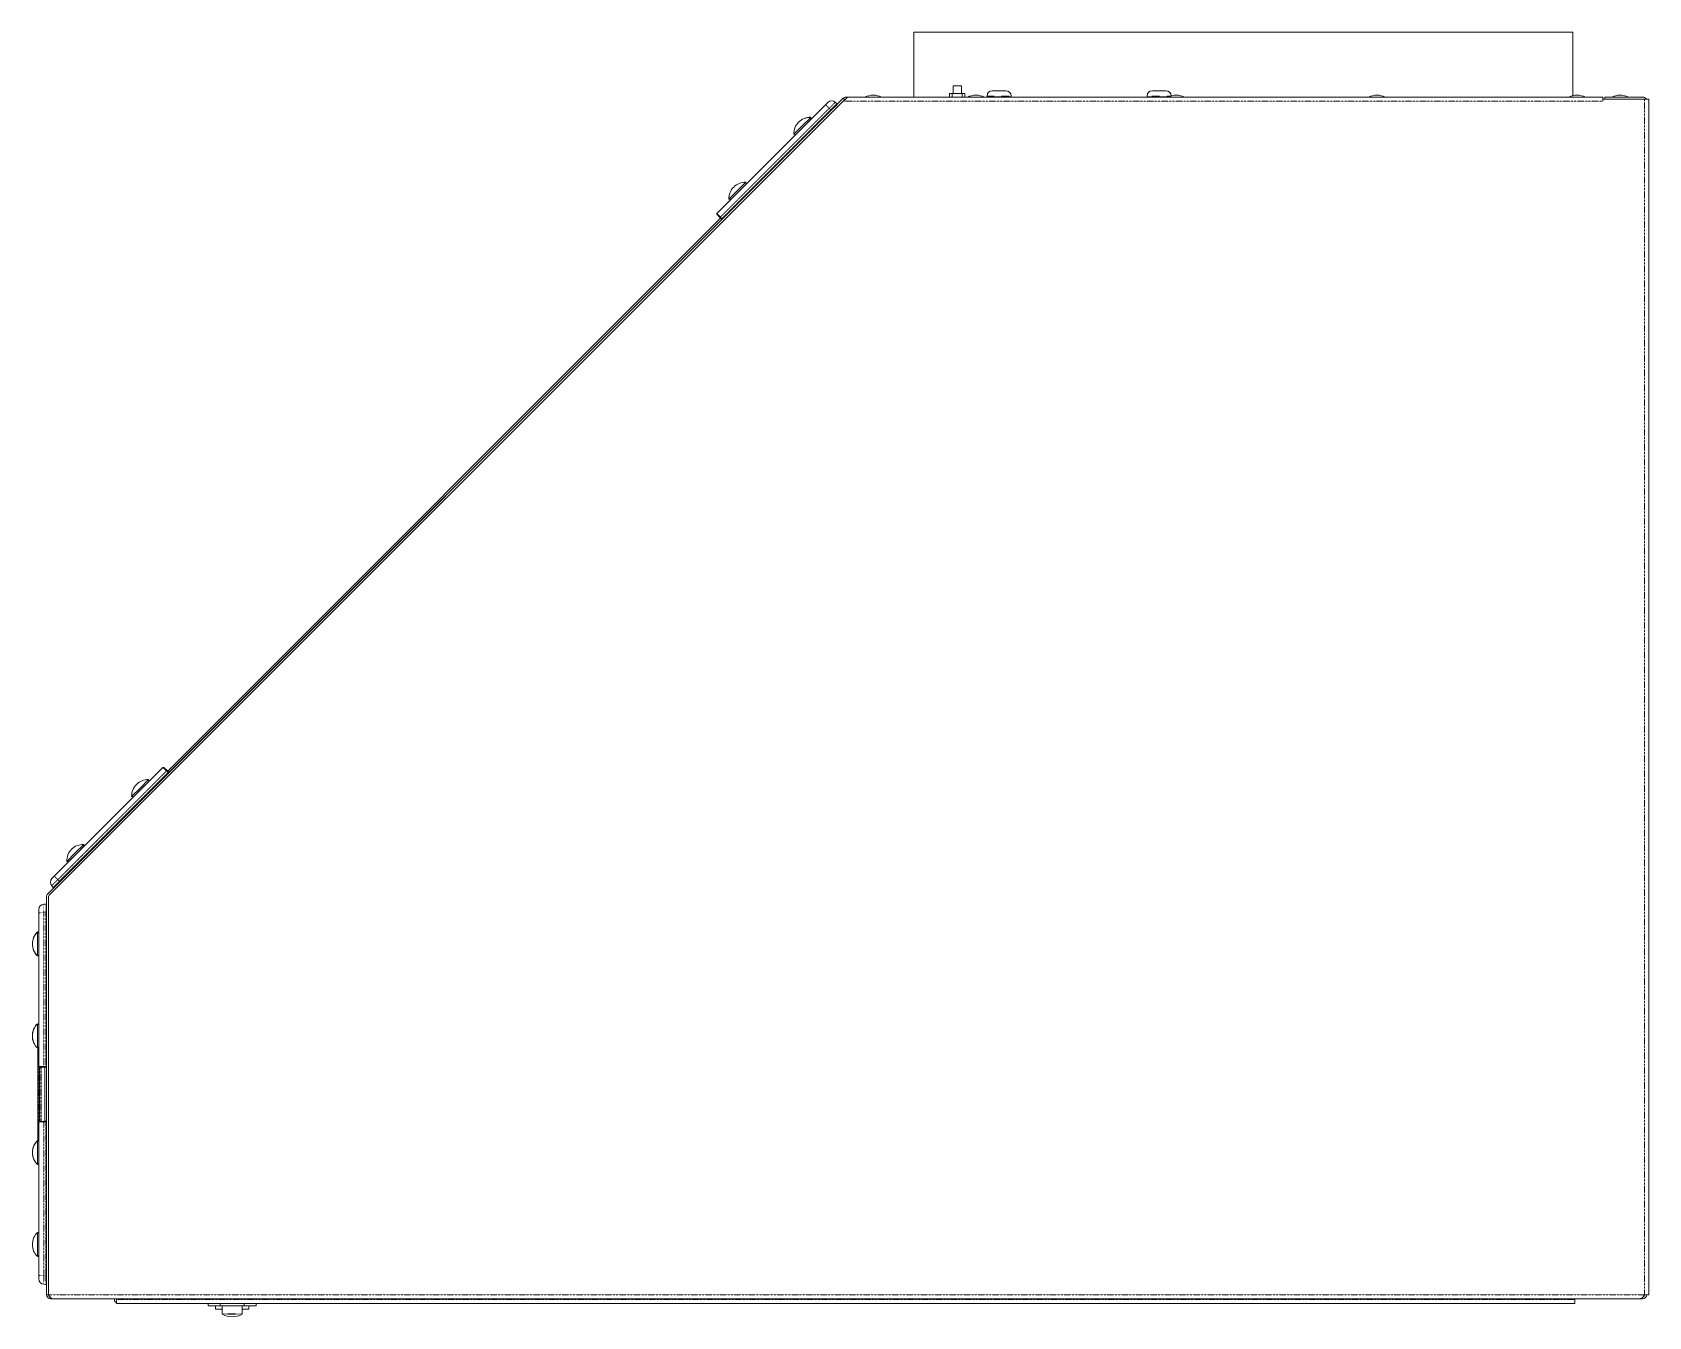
# Model space of a CAD drawing. Header units: millimetres. Extents: x 46989 to 543236, y 252623 to 526638.
# Drawn here: x 167682 to 185117, y 491020 to 504871 of the extents above; entities that cross this region are included whole.
import ezdxf

# ---------------------------------------------------------------- set-up
doc = ezdxf.new("R2010")
doc.units = ezdxf.units.MM
doc.linetypes.add('PHANTOM', pattern=[20, 10, -2, 2, -2, 2, -2])

msp = doc.modelspace()

# ---------------------------------------------------------------- linework, layer by layer
at = {"color": 7, "lineweight": 13, "ltscale": 0.03937}
for p, q in [((184300, 504871), (177190, 504871)), ((177190, 504172), (177190, 504871)), ((184300, 504189), (184300, 504871)), ((176428, 504159), (167848, 495580)), ((176443, 504144), (167863, 495565)), ((176238, 504090), (175067, 502918)), ((184623, 504172), (176486, 504172)), ((185117, 491256), (185117, 504151)), ((176298, 504030), (175124, 502856)), ((169143, 496903), (175105, 502865)), ((169152, 496884), (175124, 502856)), ((169090, 496941), (167918, 495770)), ((169152, 496884), (167979, 495710)), ((167836, 491256), (167836, 495549)), ((167857, 495549), (167857, 491256)), ((167857, 491256), (167857, 495549)), ((167751, 495376), (167751, 493719)), ((167741, 493885), (167741, 493043)), ((167763, 493126), (167763, 493711)), ((167815, 493128), (167815, 493709)), ((167835, 493125), (167835, 493713)), ((167751, 493119), (167751, 491462)), ((167903, 491212), (185027, 491212)), ((168611, 491163), (184322, 491163)), ((184413, 491212), (185052, 491212))]:
    msp.add_line(p, q, dxfattribs=at)
at = {"color": 7, "lineweight": 13, "ltscale": 0.002825}
for p, q in [((177613, 504212), (177613, 504293)), ((177703, 504212), (177703, 504293))]:
    msp.add_line(p, q, dxfattribs=at)
at = {"color": 7, "lineweight": 13, "ltscale": 0.003125}
msp.add_line((177703, 504293), (177613, 504293), dxfattribs=at)
at = {"color": 7, "lineweight": 13, "ltscale": 0.0051}
for p, q in [((178184, 504240), (178037, 504240)), ((179910, 504240), (179763, 504240))]:
    msp.add_line(p, q, dxfattribs=at)
at = {"color": 7, "linetype": 'PHANTOM', "lineweight": 13, "ltscale": 0.03937}
for p, q in [((176277, 504051), (175104, 502878)), ((184623, 504129), (176430, 504129)), ((185073, 491256), (185073, 504151)), ((176293, 504035), (175119, 502861)), ((169130, 496904), (167957, 495731)), ((169147, 496889), (167973, 495715)), ((167805, 495376), (167805, 493717)), ((167828, 495376), (167828, 493716)), ((167751, 493904), (167751, 493035)), ((167758, 493126), (167758, 493712)), ((167777, 493127), (167777, 493711)), ((167805, 493121), (167805, 491462)), ((167828, 493122), (167828, 491462)), ((167857, 491256), (185073, 491256)), ((168589, 491206), (184322, 491206))]:
    msp.add_line(p, q, dxfattribs=at)
at = {"color": 7, "lineweight": 13, "ltscale": 0.001234}
for p, q in [((176263, 504115), (176238, 504090)), ((167918, 495770), (167893, 495745)), ((167751, 495411), (167751, 495376)), ((167751, 491462), (167751, 491426))]:
    msp.add_line(p, q, dxfattribs=at)
at = {"color": 7, "linetype": 'PHANTOM', "lineweight": 13, "ltscale": 0.001889}
for p, q in [((176238, 504090), (176277, 504051)), ((167918, 495770), (167957, 495731)), ((167751, 495376), (167805, 495376)), ((167751, 491462), (167805, 491462))]:
    msp.add_line(p, q, dxfattribs=at)
at = {"color": 7, "linetype": 'PHANTOM', "lineweight": 13, "ltscale": 0.003207}
for p, q in [((176342, 504116), (176277, 504051)), ((167957, 495731), (167892, 495666)), ((167805, 495468), (167805, 495376)), ((167805, 491462), (167805, 491369))]:
    msp.add_line(p, q, dxfattribs=at)
at = {"color": 7, "linetype": 'PHANTOM', "lineweight": 13, "ltscale": 0.000800193}
msp.add_line((176277, 504051), (176293, 504035), dxfattribs=at)
at = {"color": 7, "linetype": 'PHANTOM', "lineweight": 13, "ltscale": 0.003242}
for p, q in [((176359, 504101), (176293, 504035)), ((167973, 495715), (167907, 495649)), ((167828, 495469), (167828, 495376)), ((167828, 491462), (167828, 491368))]:
    msp.add_line(p, q, dxfattribs=at)
at = {"color": 7, "lineweight": 13, "ltscale": 0.002993}
for p, q in [((176359, 504090), (176298, 504030)), ((167979, 495710), (167918, 495649))]:
    msp.add_line(p, q, dxfattribs=at)
at = {"color": 7, "lineweight": 13, "ltscale": 0.000800975}
msp.add_line((176342, 504116), (176359, 504101), dxfattribs=at)
at = {"color": 7, "lineweight": 13, "ltscale": 0.000279529}
msp.add_line((176423, 504125), (176430, 504129), dxfattribs=at)
at = {"color": 7, "lineweight": 13, "ltscale": 0.000732482}
msp.add_line((176444, 504146), (176431, 504162), dxfattribs=at)
at = {"color": 7, "lineweight": 13, "ltscale": 0.00083635}
msp.add_line((176459, 504172), (176483, 504172), dxfattribs=at)
at = {"color": 7, "lineweight": 13, "ltscale": 0.000609691}
msp.add_line((176459, 504154), (176459, 504172), dxfattribs=at)
at = {"color": 7, "lineweight": 13, "ltscale": 0.000996147}
msp.add_line((177576, 504212), (177605, 504212), dxfattribs=at)
at = {"color": 7, "lineweight": 13, "ltscale": 0.001382}
for p, q in [((177576, 504212), (177576, 504172)), ((177605, 504212), (177605, 504172)), ((177711, 504212), (177711, 504172)), ((177740, 504212), (177740, 504172))]:
    msp.add_line(p, q, dxfattribs=at)
at = {"color": 7, "lineweight": 13, "ltscale": 0.00368}
msp.add_line((177605, 504212), (177711, 504212), dxfattribs=at)
at = {"color": 7, "lineweight": 13, "ltscale": 0.000996267}
msp.add_line((177711, 504212), (177740, 504212), dxfattribs=at)
at = {"color": 7, "lineweight": 13, "ltscale": 0.001627}
for p, q in [((177771, 504172), (177818, 504172)), ((179931, 504172), (179978, 504172)), ((182095, 504172), (182142, 504172)), ((184255, 504172), (184302, 504172)), ((184719, 504172), (184766, 504172)), ((185117, 503860), (185117, 503813)), ((185117, 501420), (185117, 501373)), ((185117, 498990), (185117, 498943)), ((185117, 496560), (185117, 496513)), ((185117, 494130), (185117, 494083)), ((185117, 491700), (185117, 491653))]:
    msp.add_line(p, q, dxfattribs=at)
at = {"color": 7, "lineweight": 13, "ltscale": 0.004623}
for p, q in [((177818, 504172), (177951, 504172)), ((179978, 504172), (180111, 504172)), ((182142, 504172), (182275, 504172)), ((184302, 504172), (184435, 504172)), ((184766, 504172), (184899, 504172)), ((185117, 503813), (185117, 503680)), ((185117, 501373), (185117, 501240)), ((185117, 498943), (185117, 498810)), ((185117, 496513), (185117, 496380)), ((185117, 494083), (185117, 493950)), ((185117, 491653), (185117, 491520))]:
    msp.add_line(p, q, dxfattribs=at)
at = {"color": 7, "lineweight": 13, "ltscale": 0.000421869}
for p, q in [((177981, 504172), (177981, 504184)), ((178240, 504172), (178240, 504184)), ((179707, 504172), (179707, 504184))]:
    msp.add_line(p, q, dxfattribs=at)
at = {"color": 7, "linetype": 'PHANTOM', "lineweight": 13, "ltscale": 0.009}
msp.add_line((178240, 504184), (177981, 504184), dxfattribs=at)
at = {"color": 7, "linetype": 'PHANTOM', "lineweight": 13, "ltscale": 0.008799}
msp.add_line((179961, 504184), (179707, 504184), dxfattribs=at)
at = {"color": 7, "lineweight": 13, "ltscale": 0.000732512}
for p, q in [((184623, 504172), (184623, 504151)), ((184644, 504172), (184644, 504151))]:
    msp.add_line(p, q, dxfattribs=at)
at = {"color": 7, "lineweight": 13, "ltscale": 0.000774984}
msp.add_line((184623, 504151), (184623, 504129), dxfattribs=at)
at = {"color": 7, "lineweight": 13, "ltscale": 0.015625}
msp.add_line((185073, 504151), (184623, 504151), dxfattribs=at)
at = {"color": 7, "lineweight": 13, "ltscale": 0.014192}
msp.add_line((184644, 504172), (185052, 504172), dxfattribs=at)
at = {"color": 7, "lineweight": 13, "ltscale": 0.001507}
for p, q in [((185117, 504151), (185073, 504151)), ((185073, 491256), (185117, 491256))]:
    msp.add_line(p, q, dxfattribs=at)
at = {"color": 7, "lineweight": 13, "ltscale": 0.004489}
for p, q in [((175987, 503863), (176078, 503954)), ((175195, 503072), (175287, 503164))]:
    msp.add_line(p, q, dxfattribs=at)
at = {"color": 7, "lineweight": 13, "ltscale": 6.75425e-06}
msp.add_line((176078, 503954), (176078, 503955), dxfattribs=at)
at = {"color": 7, "lineweight": 13, "ltscale": 0.000363416}
for p, q in [((176078, 503954), (176079, 503944)), ((176079, 503944), (176078, 503954)), ((175378, 503255), (175379, 503245)), ((175379, 503245), (175378, 503255)), ((168936, 496813), (168936, 496802)), ((168936, 496802), (168936, 496813))]:
    msp.add_line(p, q, dxfattribs=at)
at = {"color": 7, "lineweight": 13, "ltscale": 1.24937e-05}
msp.add_line((176079, 503945), (176079, 503945), dxfattribs=at)
at = {"color": 7, "lineweight": 13, "ltscale": 3.75087e-05}
for p, q in [((176080, 503945), (176079, 503944)), ((175380, 503246), (175379, 503245)), ((175206, 503072), (175205, 503071)), ((168937, 496803), (168936, 496802)), ((168763, 496629), (168763, 496628)), ((168238, 496103), (168237, 496103)), ((168064, 495929), (168063, 495929))]:
    msp.add_line(p, q, dxfattribs=at)
at = {"color": 7, "lineweight": 13, "ltscale": 0.00044846}
msp.add_line((176080, 503932), (176080, 503945), dxfattribs=at)
at = {"color": 7, "linetype": 'PHANTOM', "lineweight": 13, "ltscale": 0.000260947}
for p, q in [((176298, 504030), (176293, 504035)), ((175124, 502856), (175119, 502861))]:
    msp.add_line(p, q, dxfattribs=at)
at = {"color": 7, "lineweight": 13, "ltscale": 0.00449}
for p, q in [((175895, 503772), (175987, 503863)), ((175287, 503164), (175378, 503255)), ((168844, 496721), (168936, 496813)), ((168753, 496630), (168844, 496721)), ((168145, 496022), (168236, 496113)), ((168053, 495930), (168145, 496022)), ((167737, 492789), (167737, 492918)), ((167737, 492660), (167737, 492789)), ((167737, 491798), (167737, 491928)), ((167737, 491669), (167737, 491798))]:
    msp.add_line(p, q, dxfattribs=at)
at = {"color": 7, "lineweight": 13, "ltscale": 1.16395e-05}
msp.add_line((175895, 503772), (175895, 503772), dxfattribs=at)
at = {"color": 7, "lineweight": 13, "ltscale": 0.00036339}
for p, q in [((175906, 503771), (175895, 503772)), ((175895, 503772), (175906, 503771)), ((175206, 503072), (175195, 503072)), ((175195, 503072), (175206, 503072))]:
    msp.add_line(p, q, dxfattribs=at)
at = {"color": 7, "lineweight": 13, "ltscale": 3.74238e-05}
msp.add_line((175906, 503771), (175905, 503770), dxfattribs=at)
at = {"color": 7, "lineweight": 13, "ltscale": 1.25257e-05}
msp.add_line((175905, 503770), (175905, 503770), dxfattribs=at)
at = {"color": 7, "lineweight": 13, "ltscale": 0.000448404}
msp.add_line((175918, 503769), (175905, 503770), dxfattribs=at)
at = {"color": 7, "lineweight": 13, "ltscale": 0.000475412}
msp.add_line((175381, 503232), (175380, 503246), dxfattribs=at)
at = {"color": 7, "lineweight": 13, "ltscale": 3.10124e-06}
msp.add_line((175195, 503072), (175195, 503073), dxfattribs=at)
at = {"color": 7, "lineweight": 13, "ltscale": 0.000475384}
msp.add_line((175219, 503070), (175205, 503071), dxfattribs=at)
at = {"color": 7, "lineweight": 13, "ltscale": 0.001651}
for p, q in [((175098, 502873), (175066, 502908)), ((169135, 496910), (169100, 496942)), ((167805, 493710), (167758, 493712)), ((167805, 493128), (167758, 493126))]:
    msp.add_line(p, q, dxfattribs=at)
at = {"color": 7, "linetype": 'PHANTOM', "lineweight": 13, "ltscale": 0.00189}
for p, q in [((175104, 502878), (175067, 502918)), ((169130, 496904), (169090, 496941)), ((167805, 493717), (167751, 493719)), ((167805, 493121), (167751, 493119))]:
    msp.add_line(p, q, dxfattribs=at)
at = {"color": 7, "lineweight": 13, "ltscale": 0.00080102}
msp.add_line((175114, 502856), (175098, 502873), dxfattribs=at)
at = {"color": 7, "linetype": 'PHANTOM', "lineweight": 13, "ltscale": 0.000800998}
msp.add_line((175119, 502861), (175104, 502878), dxfattribs=at)
at = {"color": 7, "linetype": 'PHANTOM', "lineweight": 13, "ltscale": 0.000801064}
msp.add_line((169147, 496889), (169130, 496904), dxfattribs=at)
at = {"color": 7, "linetype": 'PHANTOM', "lineweight": 13, "ltscale": 1.69272e-05}
msp.add_line((169134, 496911), (169133, 496911), dxfattribs=at)
at = {"color": 7, "lineweight": 13, "ltscale": 0.000801074}
msp.add_line((169152, 496894), (169135, 496910), dxfattribs=at)
at = {"color": 7, "lineweight": 13, "ltscale": 3.28191e-06}
msp.add_line((168936, 496813), (168936, 496813), dxfattribs=at)
at = {"color": 7, "lineweight": 13, "ltscale": 0.000462056}
msp.add_line((168938, 496790), (168937, 496803), dxfattribs=at)
at = {"color": 7, "linetype": 'PHANTOM', "lineweight": 13, "ltscale": 0.000260862}
for p, q in [((169152, 496884), (169147, 496889)), ((167979, 495710), (167973, 495715))]:
    msp.add_line(p, q, dxfattribs=at)
at = {"color": 7, "lineweight": 13, "ltscale": 0.000363511}
for p, q in [((168763, 496629), (168753, 496630)), ((168753, 496630), (168763, 496629))]:
    msp.add_line(p, q, dxfattribs=at)
at = {"color": 7, "lineweight": 13, "ltscale": 3.36659e-06}
msp.add_line((168753, 496630), (168753, 496630), dxfattribs=at)
at = {"color": 7, "lineweight": 13, "ltscale": 0.000462013}
msp.add_line((168776, 496627), (168763, 496628), dxfattribs=at)
at = {"color": 7, "lineweight": 13, "ltscale": 0.000363424}
for p, q in [((168236, 496113), (168237, 496103)), ((168237, 496103), (168236, 496113))]:
    msp.add_line(p, q, dxfattribs=at)
at = {"color": 7, "lineweight": 13, "ltscale": 6.26565e-06}
msp.add_line((168236, 496113), (168236, 496113), dxfattribs=at)
at = {"color": 7, "lineweight": 13, "ltscale": 0.000460759}
msp.add_line((168239, 496090), (168238, 496103), dxfattribs=at)
at = {"color": 7, "lineweight": 13, "ltscale": 0.00036351}
for p, q in [((168064, 495929), (168053, 495930)), ((168053, 495930), (168064, 495929))]:
    msp.add_line(p, q, dxfattribs=at)
at = {"color": 7, "lineweight": 13, "ltscale": 6.27624e-06}
msp.add_line((168053, 495930), (168053, 495930), dxfattribs=at)
at = {"color": 7, "lineweight": 13, "ltscale": 0.000460809}
msp.add_line((168076, 495928), (168063, 495929), dxfattribs=at)
at = {"color": 7, "linetype": 'PHANTOM', "lineweight": 13, "ltscale": 0.000800278}
msp.add_line((167957, 495731), (167973, 495715), dxfattribs=at)
at = {"color": 7, "lineweight": 13, "ltscale": 0.000800998}
msp.add_line((167892, 495666), (167907, 495649), dxfattribs=at)
at = {"color": 7, "lineweight": 13, "ltscale": 0.000800948}
for p, q in [((167805, 495468), (167828, 495469)), ((167828, 493129), (167805, 493128)), ((167805, 491369), (167828, 491368))]:
    msp.add_line(p, q, dxfattribs=at)
at = {"color": 7, "linetype": 'PHANTOM', "lineweight": 13, "ltscale": 0.000800185}
for p, q in [((167805, 495376), (167828, 495376)), ((167805, 491462), (167828, 491462))]:
    msp.add_line(p, q, dxfattribs=at)
at = {"color": 7, "linetype": 'PHANTOM', "lineweight": 13, "ltscale": 0.000254113}
for p, q in [((167836, 495376), (167828, 495376)), ((167836, 493716), (167828, 493716)), ((167836, 493122), (167828, 493122)), ((167836, 491462), (167828, 491462))]:
    msp.add_line(p, q, dxfattribs=at)
at = {"color": 7, "lineweight": 13, "ltscale": 1.18646e-05}
for p, q in [((167737, 495168), (167737, 495168)), ((167737, 494910), (167737, 494910))]:
    msp.add_line(p, q, dxfattribs=at)
at = {"color": 7, "lineweight": 13, "ltscale": 0.000363328}
msp.add_line((167746, 495162), (167738, 495169), dxfattribs=at)
at = {"color": 7, "lineweight": 13, "ltscale": 0.004412}
msp.add_line((167738, 495042), (167738, 495169), dxfattribs=at)
at = {"color": 7, "lineweight": 13, "ltscale": 2.97655e-05}
for p, q in [((167746, 495162), (167745, 495163)), ((167746, 494916), (167745, 494916))]:
    msp.add_line(p, q, dxfattribs=at)
at = {"color": 7, "lineweight": 13, "ltscale": 6.86345e-06}
msp.add_line((167745, 495163), (167745, 495162), dxfattribs=at)
at = {"color": 7, "lineweight": 13, "ltscale": 2.73487e-05}
msp.add_line((167746, 495163), (167746, 495162), dxfattribs=at)
at = {"color": 7, "lineweight": 13, "ltscale": 0.000251006}
for p, q in [((167751, 495158), (167746, 495163)), ((167751, 494920), (167746, 494916))]:
    msp.add_line(p, q, dxfattribs=at)
at = {"color": 7, "lineweight": 13, "ltscale": 0.004565}
msp.add_line((167738, 494910), (167738, 495042), dxfattribs=at)
at = {"color": 7, "lineweight": 13, "ltscale": 0.000363338}
for p, q in [((167738, 494910), (167746, 494917)), ((167746, 494916), (167738, 494910))]:
    msp.add_line(p, q, dxfattribs=at)
at = {"color": 7, "lineweight": 13, "ltscale": 7.89973e-06}
msp.add_line((167745, 494916), (167745, 494916), dxfattribs=at)
at = {"color": 7, "lineweight": 13, "ltscale": 4.83746e-05}
msp.add_line((167746, 494917), (167746, 494916), dxfattribs=at)
at = {"color": 7, "lineweight": 13, "ltscale": 0.000362656}
msp.add_line((167737, 494179), (167745, 494172), dxfattribs=at)
at = {"color": 7, "lineweight": 13, "ltscale": 8.99608e-06}
msp.add_line((167737, 494178), (167737, 494179), dxfattribs=at)
at = {"color": 7, "lineweight": 13, "ltscale": 0.000629774}
msp.add_line((167751, 494167), (167737, 494179), dxfattribs=at)
at = {"color": 7, "lineweight": 13, "ltscale": 0.004842}
msp.add_line((167737, 494036), (167737, 494176), dxfattribs=at)
at = {"color": 7, "lineweight": 13, "ltscale": 0.000362666}
for p, q in [((167745, 494169), (167737, 494176)), ((167737, 493918), (167745, 493925))]:
    msp.add_line(p, q, dxfattribs=at)
at = {"color": 7, "lineweight": 13, "ltscale": 1.90585e-05}
msp.add_line((167745, 494172), (167745, 494171), dxfattribs=at)
at = {"color": 7, "lineweight": 13, "ltscale": 0.000280143}
for p, q in [((167751, 494167), (167745, 494172)), ((167751, 493930), (167745, 493925))]:
    msp.add_line(p, q, dxfattribs=at)
at = {"color": 7, "lineweight": 13, "ltscale": 9.05765e-05}
msp.add_line((167745, 494171), (167745, 494169), dxfattribs=at)
at = {"color": 7, "lineweight": 13, "ltscale": 1.26155e-05}
msp.add_line((167683, 494065), (167682, 494065), dxfattribs=at)
at = {"color": 7, "lineweight": 13, "ltscale": 1.27357e-05}
msp.add_line((167682, 494032), (167683, 494032), dxfattribs=at)
at = {"color": 7, "lineweight": 13, "ltscale": 0.004097}
msp.add_line((167737, 493918), (167737, 494036), dxfattribs=at)
at = {"color": 7, "lineweight": 13, "ltscale": 0.000167118}
msp.add_line((167741, 493921), (167737, 493918), dxfattribs=at)
at = {"color": 7, "lineweight": 13, "ltscale": 1.0528e-05}
msp.add_line((167737, 493918), (167737, 493918), dxfattribs=at)
at = {"color": 7, "lineweight": 13, "ltscale": 0.001273}
msp.add_line((167741, 493922), (167741, 493885), dxfattribs=at)
at = {"color": 7, "lineweight": 13, "ltscale": 3.09381e-06}
msp.add_line((167745, 493925), (167745, 493925), dxfattribs=at)
at = {"color": 7, "linetype": 'PHANTOM', "lineweight": 13, "ltscale": 0.000912719}
msp.add_line((167751, 493930), (167751, 493904), dxfattribs=at)
at = {"color": 7, "lineweight": 13, "ltscale": 9.96594e-06}
msp.add_line((167751, 493904), (167751, 493904), dxfattribs=at)
at = {"color": 7, "linetype": 'PHANTOM', "lineweight": 13, "ltscale": 0.000800948}
msp.add_line((167828, 493716), (167805, 493717), dxfattribs=at)
at = {"color": 7, "lineweight": 13, "ltscale": 0.000800947}
msp.add_line((167828, 493709), (167805, 493710), dxfattribs=at)
at = {"color": 7, "linetype": 'PHANTOM', "lineweight": 13, "ltscale": 1.61099e-05}
msp.add_line((167804, 493128), (167803, 493128), dxfattribs=at)
at = {"color": 7, "linetype": 'PHANTOM', "lineweight": 13, "ltscale": 0.000800947}
msp.add_line((167828, 493122), (167805, 493121), dxfattribs=at)
at = {"color": 7, "lineweight": 13, "ltscale": 2.12136e-05}
msp.add_line((167737, 492918), (167737, 492919), dxfattribs=at)
at = {"color": 7, "lineweight": 13, "ltscale": 0.000175688}
for p, q in [((167741, 492915), (167737, 492919)), ((167737, 492919), (167741, 492915))]:
    msp.add_line(p, q, dxfattribs=at)
at = {"color": 7, "lineweight": 13, "ltscale": 0.000363358}
for p, q in [((167737, 492918), (167745, 492911)), ((167745, 492911), (167737, 492918))]:
    msp.add_line(p, q, dxfattribs=at)
at = {"color": 7, "lineweight": 13, "ltscale": 0.004432}
msp.add_line((167741, 493043), (167741, 492915), dxfattribs=at)
at = {"color": 7, "lineweight": 13, "ltscale": 0.000265035}
msp.add_line((167751, 492908), (167745, 492913), dxfattribs=at)
at = {"color": 7, "lineweight": 13, "ltscale": 3.74711e-05}
for p, q in [((167745, 492913), (167745, 492911)), ((167745, 491922), (167745, 491921))]:
    msp.add_line(p, q, dxfattribs=at)
at = {"color": 7, "lineweight": 13, "ltscale": 8.50559e-06}
msp.add_line((167751, 493035), (167751, 493035), dxfattribs=at)
at = {"color": 7, "linetype": 'PHANTOM', "lineweight": 13, "ltscale": 0.004422}
msp.add_line((167751, 493035), (167751, 492908), dxfattribs=at)
at = {"color": 7, "lineweight": 13, "ltscale": 0.000363368}
for p, q in [((167745, 492667), (167737, 492660)), ((167737, 492660), (167745, 492667))]:
    msp.add_line(p, q, dxfattribs=at)
at = {"color": 7, "lineweight": 13, "ltscale": 0.00026503}
msp.add_line((167751, 492671), (167745, 492666), dxfattribs=at)
at = {"color": 7, "lineweight": 13, "ltscale": 3.74786e-05}
msp.add_line((167745, 492667), (167745, 492666), dxfattribs=at)
at = {"color": 7, "lineweight": 13, "ltscale": 1.16346e-05}
msp.add_line((167745, 492666), (167745, 492666), dxfattribs=at)
at = {"color": 7, "lineweight": 13, "ltscale": 0.000363363}
for p, q in [((167745, 491921), (167737, 491928)), ((167737, 491928), (167745, 491921)), ((167737, 491669), (167745, 491676)), ((167745, 491676), (167737, 491669))]:
    msp.add_line(p, q, dxfattribs=at)
at = {"color": 7, "lineweight": 13, "ltscale": 0.000342414}
for p, q in [((167738, 491928), (167745, 491921)), ((167745, 491921), (167738, 491928))]:
    msp.add_line(p, q, dxfattribs=at)
at = {"color": 7, "lineweight": 13, "ltscale": 2.61397e-05}
msp.add_line((167738, 491927), (167738, 491928), dxfattribs=at)
at = {"color": 7, "lineweight": 13, "ltscale": 0.000272011}
msp.add_line((167751, 491917), (167745, 491922), dxfattribs=at)
at = {"color": 7, "lineweight": 13, "ltscale": 0.000249987}
msp.add_line((167751, 491917), (167746, 491922), dxfattribs=at)
at = {"color": 7, "lineweight": 13, "ltscale": 2.59369e-05}
msp.add_line((167746, 491922), (167746, 491921), dxfattribs=at)
at = {"color": 7, "lineweight": 13, "ltscale": 0.000342412}
msp.add_line((167738, 491669), (167745, 491676), dxfattribs=at)
at = {"color": 7, "lineweight": 13, "ltscale": 1.64828e-06}
msp.add_line((167738, 491669), (167738, 491669), dxfattribs=at)
at = {"color": 7, "lineweight": 13, "ltscale": 0.000272016}
msp.add_line((167751, 491680), (167745, 491675), dxfattribs=at)
at = {"color": 7, "lineweight": 13, "ltscale": 3.74749e-05}
msp.add_line((167745, 491676), (167745, 491675), dxfattribs=at)
at = {"color": 7, "lineweight": 13, "ltscale": 0.00024999}
msp.add_line((167751, 491680), (167746, 491675), dxfattribs=at)
at = {"color": 7, "lineweight": 13, "ltscale": 2.51184e-06}
msp.add_line((167746, 491675), (167746, 491675), dxfattribs=at)
at = {"color": 7, "lineweight": 13, "ltscale": 0.000732542}
msp.add_line((167857, 491256), (167836, 491256), dxfattribs=at)
at = {"color": 7, "lineweight": 13, "ltscale": 0.000478151}
msp.add_line((167879, 491226), (167879, 491212), dxfattribs=at)
at = {"color": 7, "lineweight": 13, "ltscale": 0.003705}
msp.add_line((167986, 491212), (167879, 491212), dxfattribs=at)
at = {"color": 7, "lineweight": 13, "ltscale": 0.018346}
msp.add_line((168514, 491212), (167986, 491212), dxfattribs=at)
at = {"color": 7, "lineweight": 13, "ltscale": 1.08321e-05}
msp.add_line((167986, 491212), (167986, 491212), dxfattribs=at)
at = {"color": 7, "lineweight": 13, "ltscale": 1.08171e-05}
msp.add_line((168514, 491212), (168514, 491212), dxfattribs=at)
at = {"color": 7, "lineweight": 13, "ltscale": 0.000214592}
msp.add_line((168568, 491206), (168568, 491212), dxfattribs=at)
at = {"color": 7, "lineweight": 13, "ltscale": 0.000214595}
for p, q in [((168589, 491206), (168589, 491212)), ((184322, 491212), (184322, 491206))]:
    msp.add_line(p, q, dxfattribs=at)
at = {"color": 7, "lineweight": 13, "ltscale": 0.001508}
for p, q in [((168589, 491206), (168589, 491163)), ((184322, 491206), (184322, 491163)), ((184322, 491206), (184322, 491163))]:
    msp.add_line(p, q, dxfattribs=at)
at = {"color": 7, "lineweight": 13, "ltscale": 0.000774954}
msp.add_line((168611, 491163), (168589, 491163), dxfattribs=at)
at = {"color": 7, "lineweight": 13, "ltscale": 0.000969793}
for p, q in [((169578, 491163), (169578, 491135)), ((170098, 491163), (170098, 491135))]:
    msp.add_line(p, q, dxfattribs=at)
at = {"color": 7, "lineweight": 13, "ltscale": 0.000969797}
for p, q in [((169708, 491163), (169708, 491135)), ((169968, 491163), (169968, 491135))]:
    msp.add_line(p, q, dxfattribs=at)
at = {"color": 7, "lineweight": 13, "ltscale": 0.000213769}
msp.add_line((184322, 491212), (184322, 491206), dxfattribs=at)
at = {"color": 7, "linetype": 'PHANTOM', "lineweight": 13, "ltscale": 1.32163e-05}
msp.add_line((184322, 491206), (184322, 491206), dxfattribs=at)
at = {"color": 7, "lineweight": 13, "ltscale": 1.32163e-05}
msp.add_line((184322, 491163), (184322, 491163), dxfattribs=at)
at = {"color": 7, "lineweight": 13, "ltscale": 9.98354e-06}
msp.add_line((184413, 491212), (184413, 491212), dxfattribs=at)
at = {"color": 7, "lineweight": 13, "ltscale": 0.000523777}
msp.add_line((185052, 491227), (185052, 491212), dxfattribs=at)
at = {"color": 7, "lineweight": 13, "ltscale": 9.99856e-06}
for p, q in [((185075, 491256), (185075, 491256)), ((185096, 491256), (185096, 491256))]:
    msp.add_line(p, q, dxfattribs=at)
at = {"color": 7, "lineweight": 13, "ltscale": 0.004511}
for p, q in [((169708, 491135), (169578, 491135)), ((170098, 491135), (169968, 491135))]:
    msp.add_line(p, q, dxfattribs=at)
at = {"color": 7, "lineweight": 13, "ltscale": 0.00125}
for p, q in [((169658, 491135), (169658, 491099)), ((169946, 491099), (169946, 491135)), ((170018, 491135), (170018, 491099))]:
    msp.add_line(p, q, dxfattribs=at)
at = {"color": 7, "lineweight": 13, "ltscale": 0.0025}
for p, q in [((169658, 491099), (169730, 491099)), ((169946, 491099), (170018, 491099))]:
    msp.add_line(p, q, dxfattribs=at)
at = {"color": 7, "lineweight": 13, "ltscale": 0.009021}
msp.add_line((169968, 491135), (169708, 491135), dxfattribs=at)
at = {"color": 7, "lineweight": 13, "ltscale": 0.002965}
for p, q in [((169730, 491050), (169730, 491135)), ((169946, 491050), (169946, 491135))]:
    msp.add_line(p, q, dxfattribs=at)
at = {"color": 7, "linetype": 'PHANTOM', "lineweight": 13, "ltscale": 0.003747}
msp.add_line((169730, 491050), (169838, 491050), dxfattribs=at)
at = {"color": 7, "linetype": 'PHANTOM', "lineweight": 13, "ltscale": 0.003684}
msp.add_line((169732, 491046), (169838, 491046), dxfattribs=at)
at = {"color": 7, "linetype": 'PHANTOM', "lineweight": 13, "ltscale": 2.65527e-05}
msp.add_line((169838, 491050), (169839, 491050), dxfattribs=at)
at = {"color": 7, "linetype": 'PHANTOM', "lineweight": 13, "ltscale": 2.60721e-05}
msp.add_line((169838, 491046), (169839, 491046), dxfattribs=at)
at = {"color": 7, "linetype": 'PHANTOM', "lineweight": 13, "ltscale": 0.003723}
msp.add_line((169839, 491050), (169946, 491050), dxfattribs=at)
at = {"color": 7, "linetype": 'PHANTOM', "lineweight": 13, "ltscale": 0.003658}
msp.add_line((169839, 491046), (169944, 491046), dxfattribs=at)
at = {"color": 7, "lineweight": 13, "ltscale": 0.03937}
for points in [[(176454, 504148), (176463, 504160), (176469, 504165), (176477, 504170), (176481, 504172), (176486, 504172)], [(167751, 493035), (167744, 493038), (167742, 493040), (167741, 493043)], [(167857, 491256), (167871, 491236), (167878, 491227), (167884, 491222), (167889, 491217), (167896, 491214), (167903, 491212)], [(185073, 491256), (185060, 491236), (185052, 491227), (185047, 491222), (185041, 491217), (185034, 491214), (185027, 491212)]]:
    msp.add_lwpolyline(points, dxfattribs=at)
for centre, radius, start, end in [((178037, 504184), 56.2, 90, 180), ((178184, 504184), 56.2, 0, 90), ((179763, 504184), 56.2, 90, 180), ((179910, 504184), 56.2, 1.7799, 90), ((176303, 504075), 56.9, 47.5, 135), ((176354, 504096), 7.2, 315, 47.5), ((176459, 504128), 43.4, 90, 135), ((176794, 503713), 552, 128.0292, 131.1702), ((176794, 503713), 552, 128.0292, 131.1702), ((176459, 504128), 22.3, 97.766, 135), ((176486, 504152), 20.1, 90.0399, 100.1133), ((176752, 503995), 198, 90, 116.7926), ((176752, 503995), 198, 63.2074, 90), ((177861, 503995), 198, 90, 116.9915), ((177861, 503995), 198, 63.0085, 90), ((180021, 503995), 198, 90, 116.9915), ((180021, 503995), 198, 63.0085, 90), ((182185, 503995), 198, 90, 116.9915), ((182185, 503995), 198, 63.0085, 90), ((184345, 503995), 198, 90, 116.9915), ((184345, 503995), 198, 63.0085, 90), ((184809, 503995), 198, 90, 116.9915), ((184809, 503995), 198, 63.0085, 90), ((185052, 504129), 43.4, 30.937, 90), ((176075, 503775), 180, 89.0977, 180.9024), ((176075, 503774), 180, 89.0977, 180.9024), ((176075, 503775), 180, 89.0977, 135), ((176075, 503774), 180, 89.0977, 135), ((175375, 503075), 180, 89.0977, 180.9024), ((175375, 503075), 180, 89.0977, 180.9024), ((175375, 503075), 180, 89.0977, 135), ((175375, 503075), 180, 89.0977, 135), ((175072, 502913), 7.2, 135, 222.5), ((175119, 502861), 7.2, 222.5, 315), ((169095, 496936), 7.2, 47.5, 135), ((168933, 496633), 180, 89.0977, 180.9024), ((168933, 496633), 180, 89.0977, 180.9024), ((168933, 496633), 180, 89.0977, 135), ((168933, 496633), 180, 89.0977, 135), ((169147, 496889), 7.2, 315, 47.5), ((168233, 495933), 180, 89.0977, 180.9024), ((168233, 495933), 180, 89.0977, 180.9024), ((168233, 495933), 180, 89.0977, 135), ((168233, 495933), 180, 89.0977, 135), ((167934, 495705), 56.9, 135, 222.5), ((167879, 495549), 43.4, 135, 180), ((167879, 495549), 22.3, 135, 180), ((167912, 495654), 7.2, 222.5, 315), ((167808, 495411), 56.9, 92.5, 180), ((167829, 495462), 7.2, 14.0739, 92.5), ((167862, 495039), 180, 134.0976, 225.9024), ((167863, 494048), 181, 155.1545, 174.83), ((167863, 494048), 181, 185.17, 206.2462), ((167764, 493885), 23, 125, 180), ((167758, 493719), 7.2, 180, 267.5), ((167829, 493716), 7.2, 267.5, 345.928), ((167758, 493119), 7.2, 92.5, 180), ((167829, 493122), 7.2, 14.072, 92.5), ((167862, 492789), 180, 134.0976, 215.2204), ((167863, 492789), 180, 134.0976, 225.9024), ((167862, 491798), 180, 134.0976, 225.9024), ((167863, 491799), 180, 134.0976, 134.2873), ((167808, 491426), 56.9, 180, 267.5), ((167829, 491376), 7.2, 267.5, 345.9261), ((167879, 491256), 43.4, 180, 270), ((167879, 491256), 22.3, 180, 251.2469), ((168514, 491256), 43.4, 270, 276.8685), ((168611, 491206), 43.4, 180, 239.0629), ((184413, 491256), 43.4, 263.4022, 270), ((185052, 491256), 43.4, 270, 0), ((185052, 491256), 22.3, 284.542, 0), ((184753, 491465), 382, 322.7883, 326.8069), ((169734, 491050), 3.6, 180, 241.8155), ((169838, 491244), 225, 241.8155, 270), ((169838, 491244), 225, 270, 298.1845), ((169942, 491050), 3.6, 298.1845, 360)]:
    msp.add_arc(centre, radius, start, end, dxfattribs=at)
at = {"color": 7, "linetype": 'PHANTOM', "lineweight": 13, "ltscale": 0.03937}
for centre, major_axis, start_param, end_param in [((175104, 502878), (5.31, 4.86), 1.572699, 3.141593), ((175104, 502878), (5.31, 4.86), 3.011276, 3.141592), ((175119, 502861), (5.31, 4.86), 1.572699, 3.141593), ((169130, 496904), (-4.87, -5.31), 3.141593, 4.710486), ((169147, 496889), (-4.87, -5.31), 3.141593, 4.710486), ((167806, 493717), (0.31, 7.19), 1.572699, 3.141593), ((167829, 493716), (0.31, 7.19), 1.572699, 3.141593), ((167806, 493121), (0.31, -7.19), 3.141593, 4.710486), ((167829, 493122), (0.31, -7.19), 3.141593, 4.710486)]:
    msp.add_ellipse(centre, major_axis=major_axis, ratio=0.043578, start_param=start_param, end_param=end_param, dxfattribs=at)
at = {"color": 7, "lineweight": 13, "ltscale": 0.03937}
for centre, major_axis, ratio, start_param, end_param in [((167863, 495039), (180, 0), 0.999814, 2.340445, 3.94274), ((167863, 495039), (-180, 0), 0.999814, 6.281476, 7.084333), ((167862, 494050), (180, 0), 0.995556, 2.340445, 3.150144), ((167862, 494047), (-180, 0), 0.995556, 5.482038, 7.084333)]:
    msp.add_ellipse(centre, major_axis=major_axis, ratio=ratio, start_param=start_param, end_param=end_param, dxfattribs=at)

doc.saveas('drawing.dxf')
